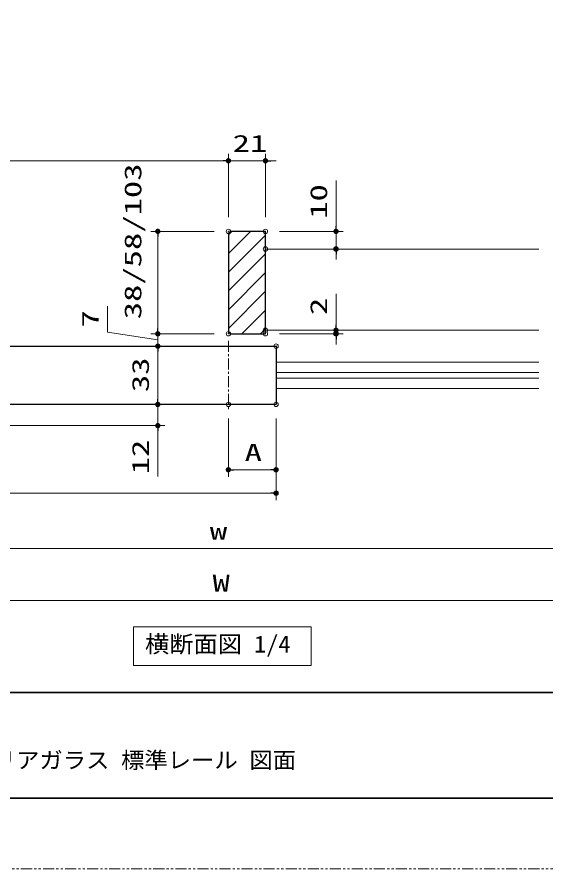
# Model space of a CAD drawing. Units: millimetres, scale not verified. Extents: x -1306 to 1306, y -607 to 607.
# Drawn here: x -609 to -309.2, y -594 to -111.5 of the extents above; entities that cross this region are included whole.
import ezdxf
from ezdxf.enums import TextEntityAlignment as Align

# ---------------------------------------------------------------- set-up
doc = ezdxf.new("R2010")
doc.units = ezdxf.units.MM
doc.header["$LTSCALE"] = 5
doc.header["$PDMODE"] = 32
doc.header["$PDSIZE"] = 2.5
doc.linetypes.add('USER2', pattern=[2, 1.25, -0.25, 0.25, -0.25])
doc.linetypes.add('USER3', pattern=[2.5, 1.25, -0.25, 0.25, -0.25, 0.25, -0.25])
for name, color, linetype, lineweight in [('0-1_線(白)', 7, 'Continuous', 30), ('0-2_ハッチング', 6, 'Continuous', 9), ('0-3_線(黄)', 2, 'Continuous', 15), ('0-4_寸法線', 3, 'Continuous', 13), ('0-5_0', 3, 'Continuous', 25), ('0-6_DEFPOINTS', 7, 'Continuous', 5), ('0-7_線(水)', 4, 'Continuous', 9), ('0-A_中心線', 3, 'USER2', 9), ('0-C_陰線', 4, 'USER3', 9), ('0-D_図面枠', 7, 'Continuous', 35)]:
    doc.layers.add(name, color=color, linetype=linetype, lineweight=lineweight)
doc.styles.add('ＭＳ ゴシック', font='')
doc.styles.get('ＭＳ ゴシック').set_extended_font_data('MS Gothic')

# ---------------------------------------------------------------- blocks, each defined once
blk = doc.blocks.new('_DOT')
at = {"layer": '0-5_0'}
blk.add_line((-2.5, 0), (-5, 0), dxfattribs=at)
for points in [[(0, 0), (-2.5, 0), (-2.48, 0.313)], [(0, 0), (-2.48, -0.313), (-2.5, 0)], [(0, 0), (-2.48, 0.313), (-2.421, 0.622)], [(0, 0), (-2.421, -0.622), (-2.48, -0.313)], [(0, 0), (-2.421, 0.622), (-2.324, 0.92)], [(0, 0), (-2.324, -0.92), (-2.421, -0.622)], [(0, 0), (-2.324, 0.92), (-2.191, 1.204)], [(0, 0), (-2.191, -1.204), (-2.324, -0.92)], [(0, 0), (-2.191, 1.204), (-2.023, 1.469)], [(0, 0), (-2.023, -1.469), (-2.191, -1.204)], [(0, 0), (-2.023, 1.469), (-1.822, 1.711)], [(0, 0), (-1.822, -1.711), (-2.023, -1.469)], [(0, 0), (-1.822, 1.711), (-1.594, 1.926)], [(0, 0), (-1.594, -1.926), (-1.822, -1.711)], [(0, 0), (-1.594, 1.926), (-1.34, 2.111)], [(0, 0), (-1.34, -2.111), (-1.594, -1.926)], [(0, 0), (-1.34, 2.111), (-1.064, 2.262)], [(0, 0), (-1.064, -2.262), (-1.34, -2.111)], [(0, 0), (-1.064, 2.262), (-0.773, 2.378)], [(0, 0), (-0.773, -2.378), (-1.064, -2.262)], [(0, 0), (-0.773, 2.378), (-0.468, 2.456)], [(0, 0), (-0.468, -2.456), (-0.773, -2.378)], [(0, 0), (-0.468, 2.456), (-0.157, 2.495)], [(0, 0), (-0.157, -2.495), (-0.468, -2.456)], [(0, 0), (-0.157, 2.495), (0.157, 2.495)], [(0, 0), (0.157, -2.495), (-0.157, -2.495)], [(0, 0), (0.157, 2.495), (0.468, 2.456)], [(0, 0), (0.468, 2.456), (0.773, 2.378)], [(0, 0), (0.773, 2.378), (1.064, 2.262)], [(0, 0), (1.064, 2.262), (1.34, 2.111)], [(0, 0), (1.34, 2.111), (1.594, 1.926)], [(0, 0), (1.594, 1.926), (1.822, 1.711)], [(0, 0), (1.822, 1.711), (2.023, 1.469)], [(0, 0), (2.023, 1.469), (2.191, 1.204)], [(0, 0), (2.191, 1.204), (2.324, 0.92)], [(0, 0), (2.324, 0.92), (2.421, 0.622)], [(0, 0), (2.421, 0.622), (2.48, 0.313)], [(0, 0), (2.48, 0.313), (2.5, 0)], [(0, 0), (0.468, -2.456), (0.157, -2.495)], [(0, 0), (0.773, -2.378), (0.468, -2.456)], [(0, 0), (1.064, -2.262), (0.773, -2.378)], [(0, 0), (1.34, -2.111), (1.064, -2.262)], [(0, 0), (1.594, -1.926), (1.34, -2.111)], [(0, 0), (1.822, -1.711), (1.594, -1.926)], [(0, 0), (2.023, -1.469), (1.822, -1.711)], [(0, 0), (2.191, -1.204), (2.023, -1.469)], [(0, 0), (2.324, -0.92), (2.191, -1.204)], [(0, 0), (2.421, -0.622), (2.324, -0.92)], [(0, 0), (2.48, -0.313), (2.421, -0.622)], [(0, 0), (2.5, 0), (2.48, -0.313)]]:
    blk.add_solid(points, dxfattribs=at)

msp = doc.modelspace()

# ---------------------------------------------------------------- linework, layer by layer
at = {"layer": '0-1_線(白)'}
for p, q in [((-488.181, -232.926), (-489.181, -233.926)), ((-489.181, -233.926), (-489.181, -289.926)), ((-468.181, -288.926), (-468.131, -288.926)), ((-489.181, -289.926), (-488.181, -290.926)), ((-488.181, -290.926), (-468.181, -290.926))]:
    msp.add_line(p, q, dxfattribs=at)
for points in [[(-468.181, -290.926), (-468.181, -232.926), (-488.181, -232.926)], [(-617.288, -297.926), (-462.181, -297.926), (-462.181, -330.926), (-617.288, -330.926)]]:
    msp.add_lwpolyline(points, dxfattribs=at)
at = {"layer": '0-2_ハッチング'}
for p, q in [((-489.181, -234.841), (-487.266, -232.926)), ((-489.181, -245.448), (-476.659, -232.926)), ((-489.181, -256.054), (-468.181, -235.054)), ((-489.181, -266.661), (-468.181, -245.661)), ((-489.181, -277.268), (-468.181, -256.268)), ((-489.181, -287.874), (-468.181, -266.874)), ((-481.626, -290.926), (-468.181, -277.481)), ((-471.02, -290.926), (-468.181, -288.087))]:
    msp.add_line(p, q, dxfattribs=at)
at = {"layer": '0-3_線(黄)'}
for p, q in [((-468.181, -242.926), (-313.208, -242.926)), ((-468.181, -288.926), (-313.208, -288.926))]:
    msp.add_line(p, q, dxfattribs=at)
msp.add_lwpolyline([(-542.98, -456.961), (-442.234, -456.961), (-442.234, -478.796), (-542.98, -478.796)], close=True, dxfattribs=at)
at = {"layer": '0-4_寸法線'}
for p, q in [((-810.658, -192.926), (-492.181, -192.926)), ((-492.181, -192.926), (-495.181, -192.926)), ((-489.181, -224.926), (-489.181, -188.926)), ((-489.181, -224.926), (-489.181, -188.926)), ((-489.181, -192.926), (-468.181, -192.926)), ((-468.181, -224.926), (-468.181, -188.926)), ((-465.181, -192.926), (-462.181, -192.926)), ((-428.181, -229.926), (-428.181, -204.164)), ((-497.181, -232.926), (-533.181, -232.926)), ((-529.181, -235.926), (-529.181, -287.926)), ((-460.181, -232.926), (-424.181, -232.926)), ((-428.181, -242.926), (-428.181, -232.926)), ((-460.181, -242.926), (-424.181, -242.926)), ((-428.181, -245.926), (-428.181, -248.926)), ((-428.181, -285.926), (-428.181, -268.259)), ((-529.181, -287.926), (-529.181, -284.926)), ((-460.181, -288.926), (-424.181, -288.926)), ((-428.181, -290.926), (-428.181, -288.926)), ((-497.181, -290.926), (-533.181, -290.926)), ((-497.181, -290.926), (-533.181, -290.926)), ((-529.181, -290.926), (-529.181, -297.926)), ((-529.181, -290.926), (-529.181, -297.926)), ((-460.181, -290.926), (-424.181, -290.926)), ((-428.181, -293.926), (-428.181, -296.926)), ((-470.181, -297.926), (-533.181, -297.926)), ((-470.181, -297.926), (-533.181, -297.926)), ((-529.181, -300.926), (-529.181, -303.926)), ((-529.181, -300.926), (-529.181, -327.926)), ((-529.181, -327.926), (-529.181, -324.926)), ((-537.181, -330.926), (-533.181, -330.926)), ((-470.181, -330.926), (-533.181, -330.926)), ((-529.181, -330.926), (-529.181, -342.926)), ((-489.181, -338.926), (-489.181, -371.926)), ((-462.181, -338.926), (-462.181, -371.926)), ((-462.181, -338.926), (-462.181, -385.19)), ((-809.658, -342.926), (-525.181, -342.926)), ((-529.181, -345.926), (-529.181, -371.688)), ((-486.181, -367.926), (-465.181, -367.926)), ((-814.658, -381.19), (-465.181, -381.19)), ((-814.658, -412.454), (-174.236, -412.454)), ((-831.658, -441.961), (-153.236, -441.961))]:
    msp.add_line(p, q, dxfattribs=at)
msp.add_lwpolyline([(-529.181, -294.426), (-557.636, -289.948), (-557.636, -275.281)], dxfattribs=at)
at = {"layer": '0-6_DEFPOINTS'}
for p in [(-489.181, -192.926), (-468.181, -192.926), (-489.181, -232.926), (-489.181, -232.926), (-468.181, -232.926), (-468.181, -232.926), (-468.181, -242.926), (-428.181, -242.926), (-468.181, -288.926), (-529.181, -290.926), (-489.181, -290.926), (-468.181, -290.926), (-428.181, -290.926), (-529.181, -297.926), (-462.181, -297.926), (-529.181, -330.926), (-529.181, -330.926), (-529.181, -330.926), (-489.181, -330.926), (-462.181, -330.926), (-462.181, -330.926), (-462.181, -367.926), (-462.181, -381.19)]:
    msp.add_point(p, dxfattribs=at)
at = {"layer": '0-7_線(水)'}
for p, q in [((-462.181, -306.926), (-313.208, -306.926)), ((-462.181, -312.826), (-313.208, -312.826)), ((-462.181, -316.026), (-313.208, -316.026)), ((-462.181, -321.926), (-313.208, -321.926))]:
    msp.add_line(p, q, dxfattribs=at)
at = {"layer": '0-A_中心線'}
msp.add_line((-489.181, -294.926), (-489.181, -334.926), dxfattribs=at)
at = {"layer": '0-C_陰線'}
msp.add_line((387.036, -594), (-1292.964, -594), dxfattribs=at)
at = {"layer": '0-D_図面枠'}
msp.add_line((-1252.964, -494), (347.036, -494), dxfattribs=at)
msp.add_lwpolyline([(-1252.964, -554), (347.036, -554), (347.036, 554), (-1252.964, 554)], close=True, dxfattribs=at)

# ---------------------------------------------------------------- block references
at = {"layer": '0-4_寸法線', "xscale": 0.6, "yscale": 0.6}
for p in [(-489.181, -192.926), (-489.181, -192.926), (-462.181, -367.926), (-462.181, -381.19)]:
    msp.add_blockref('_DOT', p, dxfattribs=at)
for p, rotation in [((-468.181, -192.926), 180), ((-529.181, -232.926), 90), ((-428.181, -232.926), 270), ((-428.181, -242.926), 90), ((-529.181, -290.926), 270), ((-529.181, -290.926), 270), ((-428.181, -288.926), 270), ((-428.181, -290.926), 90), ((-529.181, -297.926), 90), ((-529.181, -297.926), 90), ((-529.181, -330.926), 270), ((-529.181, -330.926), 270), ((-529.181, -342.926), 90), ((-489.181, -367.926), 180)]:
    msp.add_blockref('_DOT', p, dxfattribs=dict(at, rotation=rotation))

# ---------------------------------------------------------------- texts
at = {"layer": '0-3_線(黄)', "style": 'ＭＳ ゴシック', "width": 1.05}
msp.add_text('横断面図 1/4', height=9.604, dxfattribs=at).set_placement((-536.452, -474.34), align=Align.BOTTOM_LEFT)
at = {"layer": '0-4_寸法線', "style": 'ＭＳ ゴシック', "width": 1.5}
for s, p in [('21', (-486.776, -190.776)), ('A', (-479.967, -365.776)), ('w', (-499.685, -410.305)), ('W', (-498.161, -439.812))]:
    msp.add_text(s, height=9.604, dxfattribs=at).set_placement(p, align=Align.BOTTOM_LEFT)
for s, p in [('38/58/103', (-535.616, -282.688)), ('10', (-430.331, -225.783)), ('2', (-430.331, -280.355)), ('7', (-559.786, -287.376)), ('33', (-531.331, -323.95)), ('12', (-531.331, -370.545))]:
    msp.add_text(s, height=9.604, rotation=90, dxfattribs=at).set_placement(p, align=Align.BOTTOM_LEFT)
at = {"layer": '0-D_図面枠', "style": 'ＭＳ ゴシック', "width": 1.05}
msp.add_text('テゴーロ H2100 W1645・1745 片引き戸 クリアガラス 標準レール 図面', height=9.236, dxfattribs=at).set_placement((-873.76, -539.776), align=Align.BOTTOM_LEFT)

doc.saveas('drawing.dxf')
